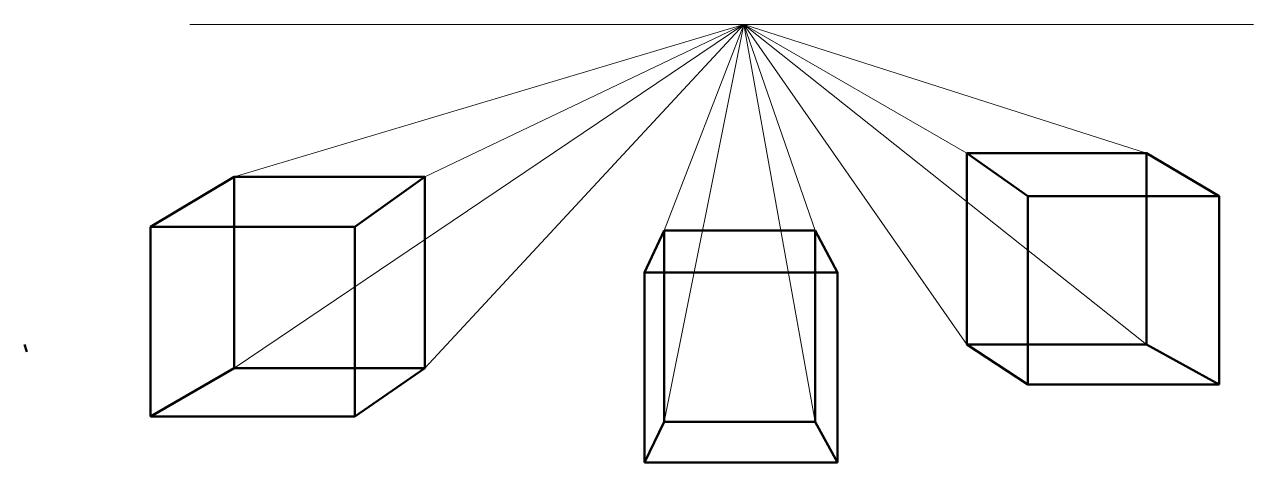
# Model space of a CAD drawing. Header units: millimetres. Extents: x -8 to 269, y 75 to 174.
import ezdxf

# ---------------------------------------------------------------- set-up
doc = ezdxf.new("R2010")
doc.units = ezdxf.units.MM

msp = doc.modelspace()

# ---------------------------------------------------------------- linework, layer by layer
at = {"color": 7, "linetype": 'Continuous', "lineweight": 18}
for p, q in [((29.71, 174.17), (269.48, 174.17)), ((39.71, 139.82), (154.61, 174.17)), ((39.71, 96.65), (154.61, 174.17)), ((82.65, 139.82), (154.61, 174.17)), ((82.65, 96.65), (154.61, 174.17)), ((136.61, 84.51), (154.61, 174.17)), ((136.61, 127.68), (154.61, 174.17)), ((154.61, 174.17), (170.67, 84.51)), ((170.67, 127.68), (154.61, 174.17)), ((154.61, 174.17), (204.88, 145.18)), ((154.61, 174.17), (245.37, 101.99)), ((154.61, 174.17), (245.37, 145.18)), ((154.61, 174.17), (204.88, 101.99)), ((218.62, 135.46), (204.88, 145.18)), ((204.88, 145.18), (204.88, 101.99)), ((245.37, 145.18), (204.88, 145.18)), ((261.79, 135.46), (245.37, 145.18)), ((245.37, 145.18), (245.37, 101.99)), ((20.84, 128.5), (39.71, 139.82)), ((39.71, 139.82), (82.65, 139.82)), ((39.71, 139.82), (39.71, 96.65)), ((66.89, 128.5), (82.65, 139.82)), ((82.65, 139.82), (82.65, 96.65)), ((218.62, 135.46), (218.62, 92.94)), ((261.79, 135.46), (218.62, 135.46)), ((261.79, 135.46), (261.79, 92.94)), ((20.84, 128.5), (20.84, 85.74)), ((66.89, 128.5), (20.84, 128.5)), ((66.89, 85.74), (66.89, 128.5)), ((136.61, 127.68), (132.21, 118.21)), ((136.61, 127.68), (136.61, 84.51)), ((170.67, 127.68), (136.61, 127.68)), ((170.67, 84.51), (170.67, 127.68)), ((170.67, 127.68), (175.74, 118.21)), ((132.21, 75.38), (132.21, 118.21)), ((132.21, 118.21), (175.74, 118.21)), ((175.74, 118.21), (175.74, 75.38)), ((218.62, 92.94), (204.88, 101.99)), ((245.37, 101.99), (204.88, 101.99)), ((245.37, 101.99), (261.79, 92.94)), ((39.71, 96.65), (20.84, 85.74)), ((39.71, 96.65), (82.65, 96.65)), ((82.65, 96.65), (66.89, 85.74)), ((218.62, 92.94), (261.79, 92.94)), ((20.84, 85.74), (66.89, 85.74)), ((136.61, 84.51), (132.21, 75.38)), ((136.61, 84.51), (170.67, 84.51)), ((170.67, 84.51), (175.74, 75.38)), ((132.21, 75.38), (175.74, 75.38))]:
    msp.add_line(p, q, dxfattribs=at)
at = {"color": 7, "linetype": 'Continuous', "lineweight": 50}
for p, q in [((204.88, 145.18), (245.37, 145.18)), ((204.88, 145.18), (218.62, 135.46)), ((204.88, 145.18), (204.88, 101.99)), ((261.79, 135.46), (245.37, 145.18)), ((245.37, 145.18), (245.37, 101.99)), ((20.84, 128.5), (39.71, 139.82)), ((39.71, 139.82), (82.65, 139.82)), ((39.71, 139.82), (39.71, 96.65)), ((66.89, 128.5), (82.65, 139.82)), ((82.65, 139.82), (82.65, 96.65)), ((218.62, 135.46), (261.79, 135.46)), ((218.62, 135.46), (218.62, 92.94)), ((261.79, 92.94), (261.79, 135.46)), ((20.84, 128.5), (66.89, 128.5)), ((20.84, 128.5), (20.84, 85.74)), ((66.89, 85.74), (66.89, 128.5)), ((132.21, 118.21), (136.61, 127.68)), ((136.61, 127.68), (170.67, 127.68)), ((136.61, 127.68), (136.61, 84.51)), ((170.67, 127.68), (175.74, 118.21)), ((170.67, 127.68), (170.67, 84.51)), ((132.21, 118.21), (175.74, 118.21)), ((132.21, 75.38), (132.21, 118.21)), ((175.74, 118.21), (175.74, 75.38)), ((-7.05, 100.3), (-7.57, 101.99)), ((218.62, 92.94), (204.88, 101.99)), ((204.88, 101.99), (245.37, 101.99)), ((261.79, 92.94), (245.37, 101.99)), ((20.84, 85.74), (39.71, 96.65)), ((39.71, 96.65), (82.65, 96.65)), ((82.65, 96.65), (66.89, 85.74)), ((218.62, 92.94), (261.79, 92.94)), ((20.84, 85.74), (66.89, 85.74)), ((136.61, 84.51), (132.21, 75.38)), ((136.61, 84.51), (170.67, 84.51)), ((170.67, 84.51), (175.74, 75.38)), ((175.74, 75.38), (132.21, 75.38))]:
    msp.add_line(p, q, dxfattribs=at)

doc.saveas('drawing.dxf')
